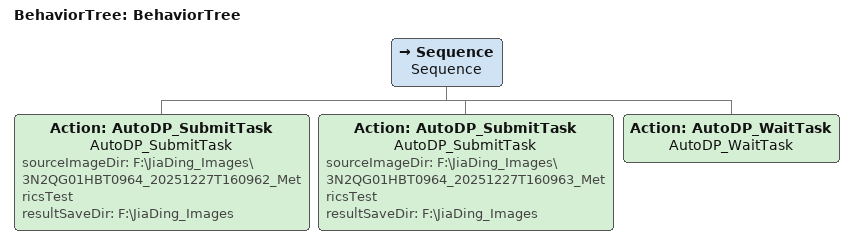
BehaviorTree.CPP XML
<?xml version="1.0"?>
<root main_tree_to_execute="BehaviorTree">
 <BehaviorTree ID="BehaviorTree">
  <!-- Add nodes here -->
  <Sequence name="Sequence">
   <Action name="AutoDP_SubmitTask" ID="AutoDP_SubmitTask" sourceImageDir="F:\JiaDing_Images\3N2QG01HBT0964_20251227T160962_MetricsTest" resultSaveDir="F:\JiaDing_Images"/>
   <Action name="AutoDP_SubmitTask" ID="AutoDP_SubmitTask" sourceImageDir="F:\JiaDing_Images\3N2QG01HBT0964_20251227T160963_MetricsTest" resultSaveDir="F:\JiaDing_Images"/>
   <Action name="AutoDP_WaitTask" ID="AutoDP_WaitTask"/>
  </Sequence>
 </BehaviorTree>
</root>
